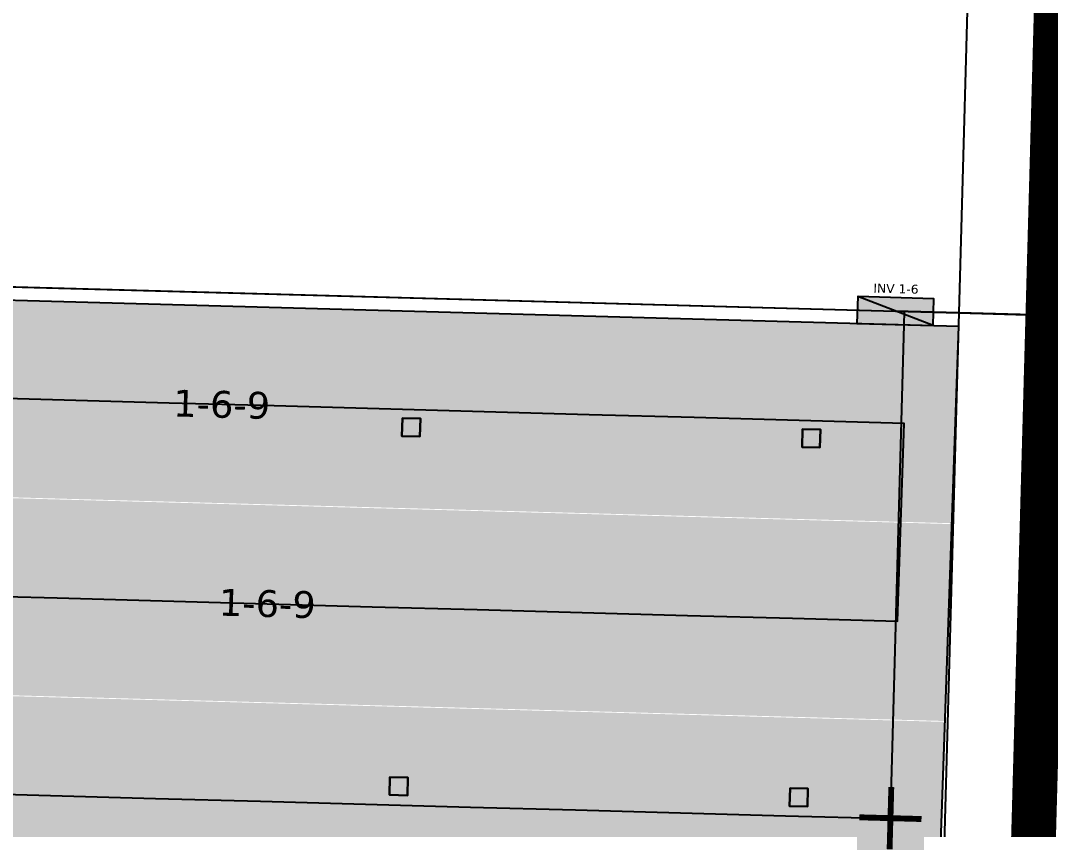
# Model space of a CAD drawing. Header units: metres. Extents: x 1477905 to 1478744, y 4202276 to 4202610.
# Drawn here: x 1478184.7 to 1478196.2, y 4202378.86 to 4202387.89 of the extents above; entities that cross this region are included whole.
import ezdxf

# ---------------------------------------------------------------- set-up
doc = ezdxf.new("R2010")
doc.units = ezdxf.units.M
for name, color, linetype in [('PVcase AC Cables (Inverter - Transformer)', 181, 'Continuous'), ('PVcase Device Coloring', 7, 'Continuous'), ('PVcase Device Numbering', 7, 'Continuous'), ('PVcase Inverters', 7, 'Continuous'), ('PVcase Polarity Symbols', 7, 'Continuous'), ('PVcase Poles', 7, 'Continuous'), ('PVcase PV Area', 30, 'Continuous'), ('PVcase PV Modules (full frames)', 142, 'Continuous'), ('PVcase PV Modules (optimised)', 142, 'Continuous'), ('PVcase String Cables', 150, 'Continuous'), ('PVcase Stringing Numbers', 7, 'Continuous'), ('PVcase Strings', 92, 'Continuous'), ('PVcase Trenches', 7, 'Continuous')]:
    doc.layers.add(name, color=color, linetype=linetype)
doc.layers.add('PVcase AlignmentLine', color=130, linetype='Continuous', plot=False)
doc.styles.get("Standard").update_dxf_attribs({"font": 'verdana.ttf'})
doc.styles.add('UBS-Style de texte', font='verdana.ttf')

# ---------------------------------------------------------------- blocks, each defined once
blk = doc.blocks.new('3P18@15DEG F FX ID1 PVBlock')
at = {"layer": 'PVcase PV Modules (optimised)', "color": 0}
blk.add_polyline3d([(0, 0, 1.773945735132677), (21.06698842950539, -0.5810537936249766, 1.773945735132684), (20.88445742833417, -7.198992669318528, 7.019385073192552e-15), (-0.1825310011712116, -6.617938875693552, 0)], close=True, dxfattribs=at)
blk = doc.blocks.new('PVcase Inverter (1st tier)')
at = {"layer": 'PVcase Inverters', "color": 0}
blk.add_lwpolyline([(0, 0), (850, 0), (850, 300), (0, 300)], close=True, dxfattribs=at)
blk.add_lwpolyline([(850, 0), (0, 300)], dxfattribs=at)

msp = doc.modelspace()

# ---------------------------------------------------------------- hatches: boundary and pattern name
at = {"layer": 'PVcase Device Coloring', "true_color": 0x004f27, "transparency": 33554582}
for points in [[(1478178.801536944, 4202384.932014008), (1478178.724780021, 4202382.732915244), (1478195.095447388, 4202382.281391837), (1478195.172204311, 4202384.480490601)], [(1478179.896560073, 4202382.690933159), (1478179.81980315, 4202380.491834395), (1478195.018353517, 4202380.072639435), (1478195.09511044, 4202382.271738199)], [(1478163.192609663, 4202380.940770182), (1478163.11585274, 4202378.741671418), (1478194.941259645, 4202377.863887033), (1478195.018016568, 4202380.062985797)]]:
    msp.add_hatch(color=118, dxfattribs=at).paths.add_polyline_path(points, flags=0)
at = {"layer": 'PVcase Device Coloring', "true_color": 0x004f27, "transparency": 33554672}
msp.add_hatch(color=118, dxfattribs=at).paths.add_polyline_path([(1478194.047329181, 4202384.811630147), (1478194.039057953, 4202384.51174419), (1478194.888734829, 4202384.488309043), (1478194.897006057, 4202384.788194999)], flags=0)
msp.add_hatch(color=118, dxfattribs=at).paths.add_polyline_path([(1478194.047329181, 4202384.811630147), (1478194.039057953, 4202384.51174419), (1478194.888734829, 4202384.488309043), (1478194.897006057, 4202384.788194999)], flags=0)
msp.add_hatch(color=118, dxfattribs=at).paths.add_polyline_path([(1478194.047329181, 4202384.811630147), (1478194.039057953, 4202384.51174419), (1478194.888734829, 4202384.488309043), (1478194.897006057, 4202384.788194999)], flags=0)
msp.add_hatch(color=118, dxfattribs=at).paths.add_polyline_path([(1478194.047329181, 4202384.811630147), (1478194.039057953, 4202384.51174419), (1478194.888734829, 4202384.488309043), (1478194.897006057, 4202384.788194999)], flags=0)
msp.add_hatch(color=118, dxfattribs=at).paths.add_polyline_path([(1478194.047329181, 4202384.811630147), (1478194.039057953, 4202384.51174419), (1478194.888734829, 4202384.488309043), (1478194.897006057, 4202384.788194999)], flags=0)
msp.add_hatch(color=118, dxfattribs=at).paths.add_polyline_path([(1478194.047329181, 4202384.811630147), (1478194.039057953, 4202384.51174419), (1478194.888734829, 4202384.488309043), (1478194.897006057, 4202384.788194999)], flags=0)
msp.add_hatch(color=118, dxfattribs=at).paths.add_polyline_path([(1478194.047329181, 4202384.811630147), (1478194.039057953, 4202384.51174419), (1478194.888734829, 4202384.488309043), (1478194.897006057, 4202384.788194999)], flags=0)
msp.add_hatch(color=118, dxfattribs=at).paths.add_polyline_path([(1478194.047329181, 4202384.811630147), (1478194.039057953, 4202384.51174419), (1478194.888734829, 4202384.488309043), (1478194.897006057, 4202384.788194999)], flags=0)
msp.add_hatch(color=118, dxfattribs=at).paths.add_polyline_path([(1478194.047329181, 4202384.811630147), (1478194.039057953, 4202384.51174419), (1478194.888734829, 4202384.488309043), (1478194.897006057, 4202384.788194999)], flags=0)

# ---------------------------------------------------------------- linework, layer by layer
at = {"layer": 'PVcase AC Cables (Inverter - Transformer)'}
for points in [[(1478196.270473313, 4202384.600256018, 78.72432380814433), (1478195.177436836, 4202384.630403326, 78.75562427319315), (1478195.177436836, 4202384.630403326, 82.19902144339582), (1478194.468032005, 4202384.649969595, 82.21840412858013)], [(1478196.269646534, 4202384.570144967, 78.72369569765856), (1478196.189598342, 4202381.654816301, 78.65707953235724), (1478196.109550149, 4202378.739487635, 78.58907937232003), (1478197.059496216, 4202378.713286939, 78.56125462929336)], [(1478196.228645844, 4202383.076913437, 78.68836403485177), (1478196.146547618, 4202380.086923194, 78.62179576435116), (1478196.064449391, 4202377.096932952, 78.55342093932835), (1478195.982351164, 4202374.10694271, 78.48940771287448), (1478195.900252938, 4202371.116952468, 78.42504373546211), (1478195.818154711, 4202368.126962225, 78.36349869295906), (1478195.736056484, 4202365.136971982, 78.30415140921158), (1478195.653958258, 4202362.14698174, 78.2442606532193), (1478195.571860031, 4202359.156991498, 78.17785319563251), (1478195.489761804, 4202356.167001256, 78.10736016489003)]]:
    msp.add_polyline3d(points, dxfattribs=at)
at = {"layer": 'PVcase AlignmentLine'}
msp.add_lwpolyline([(1478196.779234952, 4202442.745830558), (1478193.703769114, 4202331.24014277)], dxfattribs=at)
at = {"layer": 'PVcase Poles'}
for points in [[(1478188.960844042, 4202383.255276773, 78.72578010472937), (1478188.966358195, 4202383.455200745, 78.72578010472937), (1478188.966358195, 4202383.455200745, 82.04709274046965), (1478188.960844042, 4202383.255276773, 81.99348291784794), (1478188.960844042, 4202383.255276773, 78.72578010472937), (1478189.160768013, 4202383.249762621, 78.72578010472937), (1478189.160768013, 4202383.249762621, 81.98802050311029), (1478188.960844042, 4202383.255276773, 81.99348291784794), (1478189.160768013, 4202383.249762621, 81.98802050311029), (1478189.166282166, 4202383.449686592, 82.041630325732), (1478189.166282166, 4202383.449686592, 78.72578010472937), (1478189.160768013, 4202383.249762621, 78.72578010472937), (1478189.166282166, 4202383.449686592, 78.72578010472937), (1478188.966358195, 4202383.455200745, 78.72578010472937), (1478189.166282166, 4202383.449686592, 78.72578010472937), (1478189.166282166, 4202383.449686592, 82.041630325732), (1478188.966358195, 4202383.455200745, 82.04709274046965)], [(1478193.426479913, 4202383.132108971, 78.5724250884723), (1478193.431994065, 4202383.332032942, 78.5724250884723), (1478193.431994065, 4202383.332032942, 81.92508058252673), (1478193.426479913, 4202383.132108971, 81.87147075990502), (1478193.426479913, 4202383.132108971, 78.5724250884723), (1478193.626403884, 4202383.126594818, 78.5724250884723), (1478193.626403884, 4202383.126594818, 81.86600834516737), (1478193.426479913, 4202383.132108971, 81.87147075990502), (1478193.626403884, 4202383.126594818, 81.86600834516737), (1478193.631918036, 4202383.32651879, 81.91961816778908), (1478193.631918036, 4202383.32651879, 78.5724250884723), (1478193.626403884, 4202383.126594818, 78.5724250884723), (1478193.631918036, 4202383.32651879, 78.5724250884723), (1478193.431994065, 4202383.332032942, 78.5724250884723), (1478193.631918036, 4202383.32651879, 78.5724250884723), (1478193.631918036, 4202383.32651879, 81.91961816778908), (1478193.431994065, 4202383.332032942, 81.92508058252673)], [(1478188.820926322, 4202379.246610533, 78.65845659441007), (1478188.826440475, 4202379.446534505, 78.65845659441007), (1478188.826440475, 4202379.446534505, 80.97274915787315), (1478188.820926322, 4202379.246610533, 80.91913933525144), (1478188.820926322, 4202379.246610533, 78.65845659441007), (1478189.020850293, 4202379.241096381, 78.65845659441007), (1478189.020850293, 4202379.241096381, 80.9136769205138), (1478188.820926322, 4202379.246610533, 80.91913933525144), (1478189.020850293, 4202379.241096381, 80.9136769205138), (1478189.026364445, 4202379.441020353, 80.9672867431355), (1478189.026364445, 4202379.441020353, 78.65845659441007), (1478189.020850293, 4202379.241096381, 78.65845659441007), (1478189.026364445, 4202379.441020353, 78.65845659441007), (1478188.826440475, 4202379.446534505, 78.65845659441007), (1478189.026364445, 4202379.441020353, 78.65845659441007), (1478189.026364445, 4202379.441020353, 80.9672867431355), (1478188.826440475, 4202379.446534505, 80.97274915787315)], [(1478193.286562193, 4202379.123442731, 78.50329830890078), (1478193.292076345, 4202379.323366703, 78.50329830890078), (1478193.292076345, 4202379.323366703, 80.8507369999256), (1478193.286562193, 4202379.123442731, 80.79712717730389), (1478193.286562193, 4202379.123442731, 78.50329830890078), (1478193.486486164, 4202379.117928579, 78.50329830890078), (1478193.486486164, 4202379.117928579, 80.79166476256624), (1478193.286562193, 4202379.123442731, 80.79712717730389), (1478193.486486164, 4202379.117928579, 80.79166476256624), (1478193.492000316, 4202379.31785255, 80.84527458518795), (1478193.492000316, 4202379.31785255, 78.50329830890078), (1478193.486486164, 4202379.117928579, 78.50329830890078), (1478193.492000316, 4202379.31785255, 78.50329830890078), (1478193.292076345, 4202379.323366703, 78.50329830890078), (1478193.492000316, 4202379.31785255, 78.50329830890078), (1478193.492000316, 4202379.31785255, 80.84527458518795), (1478193.292076345, 4202379.323366703, 80.8507369999256)]]:
    msp.add_polyline3d(points, dxfattribs=at)
at = {"layer": 'PVcase PV Area', "color": 92, "lineweight": 0, "ltscale": 0.3}
msp.add_lwpolyline([(1478081.195897831, 4202309.408074516, -0.05134033259658074), (1478078.780944264, 4202309.865308243), (1478063.362561366, 4202314.461482239, 0.05805379121474256), (1478060.627146449, 4202314.941552777, 0.01764863790454796), (1478045.521908471, 4202315.280897629), (1477980.304835158, 4202315.382556441), (1477969.227141967, 4202315.399824084, -0.5981483022966041), (1477963.409771807, 4202326.276816209), (1477966.523975583, 4202330.958387922), (1477988.681383842, 4202364.267542757), (1478000.256834568, 4202382.239012351), (1478010.317299969, 4202397.723511036), (1478024.479096755, 4202416.97208983), (1478037.541256056, 4202436.830169353), (1478046.880113991, 4202449.340671219), (1478048.925549185, 4202451.178073373), (1478191.473299444, 4202447.246428729, 0.1064139140517762), (1478196.779234951, 4202442.745830558), (1478193.703769114, 4202331.24014277), (1478155.058289575, 4202322.182856176, 0.2166355322477609), (1478133.90654308, 4202308.191252904, -0.2264994037307809), (1478128.45885733, 4202305.403806316), (1478120.587080255, 4202306.0704303)], format="xyb", close=True, dxfattribs=at)
at = {"layer": 'PVcase String Cables'}
for points in [[(1478194.468032005, 4202384.649969595, 82.21840412858013), (1478195.177436836, 4202384.630403308, 82.19902144339804), (1478195.177436836, 4202384.630403308, 78.75562427276317), (1478196.270473313, 4202384.600255973, 78.72432380726131), (1478196.340604722, 4202387.15441871, 78.7782600811601), (1478196.410736132, 4202389.708581448, 78.82981128767032), (1478196.480867542, 4202392.262744185, 78.87826448598356), (1478196.550998952, 4202394.816906922, 78.93093847375697), (1478195.459401897, 4202394.847014529, 78.96292295827881), (1478195.459401897, 4202394.847014529, 82.40454656742232), (1478184.950695873, 4202395.136857736, 82.7383318643755), (1478184.682069472, 4202395.144266787, 82.7475016227976), (1478163.61991048, 4202395.725187378, 83.19873862015741), (1478163.330271285, 4202395.733175988, 83.20443649183464), (1478153.383814506, 4202396.00751166, 83.19946290343415), (1478153.379678892, 4202395.857568687, 83.19946289339227), (1478153.227480953, 4202390.339401093, 81.72031186550879)], [(1478194.468032005, 4202384.649969595, 82.21840412858013), (1478195.177436836, 4202384.630403308, 82.19902144339804), (1478195.177436836, 4202384.630403308, 78.75562427276317), (1478196.270473313, 4202384.600255973, 78.72432380726131), (1478196.340604722, 4202387.15441871, 78.7782600811601), (1478196.410736132, 4202389.708581447, 78.8298112876563), (1478196.480867542, 4202392.262744184, 78.87826448597279), (1478196.550998952, 4202394.816906921, 78.9309384737437), (1478195.459401897, 4202394.847014528, 78.96292295825884), (1478195.459401897, 4202394.847014528, 82.40454656742125), (1478184.950695873, 4202395.136857734, 82.73833186437336), (1478184.682069472, 4202395.144266785, 82.74750162279626), (1478167.696251189, 4202395.612756819, 83.11140684459319), (1478167.692115575, 4202395.462813849, 83.1113884149273), (1478167.661782513, 4202394.363042565, 82.81652592776472)], [(1478194.468032005, 4202384.649969595, 82.21840412858013), (1478195.177436836, 4202384.630403308, 82.19902144339804), (1478195.177436836, 4202384.630403308, 78.75562427276317), (1478196.270473313, 4202384.600255973, 78.72432380726131), (1478196.340604722, 4202387.15441871, 78.7782600811601), (1478196.410736132, 4202389.708581448, 78.82981128767709), (1478196.480867542, 4202392.262744185, 78.87826448599073), (1478196.550998952, 4202394.816906922, 78.93093847376367), (1478195.459401897, 4202394.847014529, 78.96292295827881), (1478195.459401897, 4202394.847014529, 82.40454656742232), (1478184.950695873, 4202395.136857735, 82.73833186437443), (1478184.682069472, 4202395.144266786, 82.74750162279693), (1478168.855862172, 4202395.580773303, 83.08656326715501), (1478168.851726558, 4202395.430830332, 83.08654483748846), (1478168.760461058, 4202392.121860894, 82.19936859181114)], [(1478194.468032005, 4202384.649969595, 82.21840412858013), (1478195.177436836, 4202384.630403308, 82.19902144339804), (1478195.177436836, 4202384.630403308, 78.75562427276317), (1478196.270473313, 4202384.600255973, 78.72432380726131), (1478196.340604722, 4202387.15441871, 78.7782600811601), (1478196.410736132, 4202389.708581448, 78.82981128767032), (1478196.480867542, 4202392.262744185, 78.87826448598356), (1478196.550998952, 4202394.816906922, 78.93093847375697), (1478195.459401897, 4202394.847014529, 78.96292295827881), (1478195.459401897, 4202394.847014529, 82.40454656742232), (1478184.950695873, 4202395.136857735, 82.73833186437443), (1478184.682069472, 4202395.144266785, 82.74750162279626), (1478168.868536479, 4202395.580423729, 83.08629173200757), (1478168.864400865, 4202395.43048076, 83.08627330234168), (1478168.834067803, 4202394.330709475, 82.79141081492263)], [(1478194.468032005, 4202384.649969595, 82.21840412858013), (1478195.177436836, 4202384.630403308, 82.19902144339804), (1478195.177436836, 4202384.630403308, 78.75562427276317), (1478196.270473313, 4202384.600255973, 78.72432380726131), (1478196.340604722, 4202387.15441871, 78.7782600811601), (1478196.410736132, 4202389.708581448, 78.82981128767032), (1478196.480867542, 4202392.262744185, 78.87826448598356), (1478196.550998952, 4202394.816906922, 78.93093847375697), (1478195.459401897, 4202394.847014529, 78.96292295827881), (1478195.459401897, 4202394.847014529, 82.40454656742232), (1478184.950695873, 4202395.136857735, 82.73833186437443), (1478184.682069472, 4202395.144266786, 82.74750162279693), (1478170.028147463, 4202395.548440214, 83.06144815454945), (1478170.024011849, 4202395.398497243, 83.0614297248829), (1478169.932746348, 4202392.089527805, 82.17425347921555)], [(1478194.468032005, 4202384.649969595, 82.21840412858013), (1478195.177436836, 4202384.630403308, 82.19902144339804), (1478195.177436836, 4202384.630403308, 78.75562427276317), (1478196.270473313, 4202384.600255973, 78.72432380726131), (1478196.340604722, 4202387.15441871, 78.7782600811601), (1478196.410736132, 4202389.708581447, 78.8298112876563), (1478196.480867542, 4202392.262744184, 78.87826448597279), (1478196.550998952, 4202394.816906921, 78.9309384737437), (1478195.459401897, 4202394.847014528, 78.96292295825884), (1478195.459401897, 4202394.847014528, 82.40454656742125), (1478184.950695873, 4202395.13685774, 82.73833186437237), (1478184.682069473, 4202395.144266791, 82.74750162279527), (1478184.082896641, 4202395.160792724, 82.76033833859812), (1478184.078761027, 4202395.010849747, 82.76031990893189), (1478183.926563089, 4202389.492682155, 81.28082990519793)], [(1478194.468032005, 4202384.649969595, 82.21840412858013), (1478195.177436836, 4202384.630403308, 82.19902144339804), (1478195.177436836, 4202384.630403308, 78.75562427276317), (1478196.270473313, 4202384.600255973, 78.72432380726131), (1478196.340604722, 4202387.15441871, 78.7782600811601), (1478196.410736132, 4202389.708581448, 78.82981128767709), (1478196.480867542, 4202392.262744185, 78.87826448599073), (1478196.550998952, 4202394.816906922, 78.93093847376367), (1478195.459401897, 4202394.847014529, 78.96292295827881), (1478195.459401897, 4202394.847014529, 82.40454656742232), (1478185.506568186, 4202395.121526085, 82.72067583662903), (1478185.502432572, 4202394.971583111, 82.72063533890824), (1478185.47209951, 4202393.871811828, 82.42569189193988)], [(1478194.468032005, 4202384.649969595, 82.21840412858013), (1478195.177436836, 4202384.630403308, 82.19902144339804), (1478195.177436836, 4202384.630403308, 78.75562427276317), (1478196.270473313, 4202384.600255973, 78.72432380726131), (1478196.340604722, 4202387.15441871, 78.7782600811601), (1478196.410736132, 4202389.708581447, 78.8298112876563), (1478196.480867542, 4202392.262744184, 78.87826448597279), (1478196.550998952, 4202394.816906921, 78.9309384737437), (1478195.459401897, 4202394.847014531, 78.96292295833877), (1478195.459401897, 4202394.847014531, 82.40454656742553), (1478194.84470538, 4202394.863968629, 82.4240710130527), (1478194.840569766, 4202394.714025651, 82.42403051533397), (1478194.688371828, 4202389.195858059, 80.94413429080666)], [(1478131.845794954, 4202380.704746486, 81.39294990301751), (1478131.997992893, 4202386.222914077, 82.87218565621654), (1478132.002128506, 4202386.372857027, 82.87219027055481), (1478152.484882975, 4202385.807917143, 83.0917480838469), (1478152.781132409, 4202385.799746214, 83.09286821725244), (1478173.845800454, 4202385.21875643, 82.78008072343349), (1478174.118301467, 4202385.211240512, 82.77440882907567), (1478194.468032005, 4202384.649969595, 82.21840412858013)], [(1478146.024816307, 4202384.735428901, 82.72805467583524), (1478146.055149369, 4202385.835200185, 83.02286649076048), (1478146.059284983, 4202385.98514314, 83.02287110509977), (1478152.484882975, 4202385.807917143, 83.0917480838469), (1478152.781132409, 4202385.799746214, 83.09286821725244), (1478173.845800454, 4202385.21875643, 82.78008072343349), (1478174.118301467, 4202385.211240512, 82.77440882907567), (1478194.468032005, 4202384.649969595, 82.21840412858013)], [(1478147.142713109, 4202382.493717168, 82.1484787598935), (1478147.23397861, 4202385.802686606, 83.03550254372702), (1478147.238114224, 4202385.952629562, 83.03550715806607), (1478152.484882975, 4202385.807917143, 83.0917480838469), (1478152.781132409, 4202385.799746215, 83.09286821725289), (1478173.845800454, 4202385.21875643, 82.78008072343349), (1478174.118301467, 4202385.211240512, 82.77440882907567), (1478194.468032005, 4202384.649969595, 82.21840412858013)], [(1478147.19730309, 4202384.703090255, 82.74062274301264), (1478147.227636152, 4202385.802861539, 83.03543455793786), (1478147.231771766, 4202385.952804494, 83.03543917227715), (1478152.484882975, 4202385.807917143, 83.0917480838469), (1478152.781132409, 4202385.799746214, 83.09286821725244), (1478173.845800454, 4202385.21875643, 82.78008072343349), (1478174.118301467, 4202385.211240512, 82.77440882907567), (1478194.468032005, 4202384.649969595, 82.21840412858013)], [(1478148.315199892, 4202382.461378521, 82.16104682694393), (1478148.406465392, 4202385.770347958, 83.0480706108997), (1478148.410601006, 4202385.920290915, 83.04807522523849), (1478152.484882975, 4202385.807917143, 83.0917480838469), (1478152.781132409, 4202385.799746214, 83.09286821725244), (1478173.845800454, 4202385.21875643, 82.78008072343349), (1478174.118301467, 4202385.211240512, 82.77440882907567), (1478194.468032005, 4202384.649969595, 82.21840412858013)], [(1478162.548379441, 4202379.857930946, 81.46619116605534), (1478162.700577379, 4202385.376098537, 82.94550494490937), (1478162.704712993, 4202385.5260415, 82.94551379922716), (1478173.845800454, 4202385.21875643, 82.78008072343349), (1478174.118301467, 4202385.211240512, 82.77440882907567), (1478194.468032005, 4202384.649969595, 82.21840412858013)], [(1478163.720804381, 4202379.825594005, 81.44878192614625), (1478163.873002319, 4202385.343761597, 82.92809570504214), (1478163.877137933, 4202385.49370456, 82.92810455935992), (1478173.845800454, 4202385.21875643, 82.78008072343349), (1478174.118301467, 4202385.211240512, 82.77440882907567), (1478194.468032005, 4202384.649969595, 82.21840412858013)], [(1478178.157614661, 4202383.849166279, 82.36816829311351), (1478178.187947724, 4202384.948937563, 82.66307311618056), (1478178.192083338, 4202385.098880533, 82.66310308648089), (1478194.468032005, 4202384.649969595, 82.21840412858013)], [(1478179.252637791, 4202381.608085429, 81.74418594175522), (1478179.343903291, 4202384.917054868, 82.63148956632733), (1478179.348038905, 4202385.066997839, 82.63151953662855), (1478194.468032005, 4202384.649969595, 82.21840412858013)], [(1478179.329731662, 4202383.816837831, 82.33614317314067), (1478179.360064724, 4202384.916609116, 82.63104799620771), (1478179.364200338, 4202385.066552087, 82.63107796650894), (1478194.468032005, 4202384.649969595, 82.21840412858013)], [(1478180.424754791, 4202381.575756982, 81.71216082178238), (1478180.516020292, 4202384.884726421, 82.59946444635449), (1478180.520155906, 4202385.034669392, 82.59949441665572), (1478194.468032005, 4202384.649969595, 82.21840412858013)], [(1478194.468032005, 4202384.649969595, 82.21840412858013), (1478195.177436836, 4202384.630403307, 82.19902144339714), (1478195.177436836, 4202384.630403307, 78.75562427273951), (1478196.07054934, 4202384.60577013, 78.73014174198195), (1478195.998464398, 4202381.9804604, 78.67082634930827), (1478195.926379456, 4202379.355150669, 78.61022531645735), (1478195.854294514, 4202376.729840939, 78.55173401106889), (1478195.782209572, 4202374.104531208, 78.4956414578467), (1478195.71012463, 4202371.479221478, 78.43924155382236), (1478195.638039688, 4202368.853911748, 78.3839041178012), (1478195.565954746, 4202366.228602017, 78.33175835353224), (1478195.493869803, 4202363.603292287, 78.28120135374945), (1478194.597780864, 4202363.628007537, 78.30825923936115), (1478194.597780864, 4202363.628007537, 81.72426129096817), (1478173.534114851, 4202364.208969683, 82.0985366929085), (1478173.271295742, 4202364.216218562, 82.1023000423219), (1478152.205499367, 4202364.797239467, 82.32649369350507), (1478151.947794297, 4202364.804347293, 82.32876737046145), (1478131.438378013, 4202365.370022542, 82.4587804342014), (1478131.434242399, 4202365.220079573, 82.45877882031891), (1478131.282044461, 4202359.701911981, 80.97959828032195)], [(1478194.468032005, 4202384.649969595, 82.21840412858013), (1478195.177436836, 4202384.630403307, 82.19902144339714), (1478195.177436836, 4202384.630403307, 78.75562427273951), (1478196.07054934, 4202384.60577013, 78.73014174198195), (1478195.998235154, 4202381.972111408, 78.67061831210022), (1478195.925920968, 4202379.338452687, 78.60980687413696), (1478195.853606781, 4202376.704793965, 78.5511911702803), (1478195.781292595, 4202374.071135243, 78.4949156925957), (1478194.886724169, 4202374.095808555, 78.52378144053291), (1478194.886724169, 4202374.095808555, 81.96621473429029), (1478173.825522784, 4202374.676702728, 82.46016126855861), (1478173.552805958, 4202374.684224598, 82.46497919658503), (1478152.487059565, 4202375.265244128, 82.69382464430552), (1478152.213687885, 4202375.27278406, 82.6940706709182), (1478131.716690561, 4202375.838116782, 82.65137765512274), (1478131.712554947, 4202375.688173813, 82.65137748088347), (1478131.560357009, 4202370.17000622, 81.1722234320805)], [(1478194.468032005, 4202384.649969595, 82.21840412858013), (1478195.177436836, 4202384.630403307, 82.19902144339714), (1478195.177436836, 4202384.630403307, 78.75562427273951), (1478196.07054934, 4202384.60577013, 78.73014174198195), (1478195.998464398, 4202381.9804604, 78.67082634930827), (1478195.926379456, 4202379.35515067, 78.6102253164814), (1478195.854294514, 4202376.729840939, 78.55173401106889), (1478195.782209572, 4202374.104531209, 78.49564145786776), (1478195.71012463, 4202371.479221479, 78.43924155384346), (1478195.638039688, 4202368.853911748, 78.3839041178012), (1478195.565954746, 4202366.228602018, 78.33175835355921), (1478195.493869803, 4202363.603292288, 78.28120135377006), (1478194.597780864, 4202363.628007538, 78.30825923937486), (1478194.597780864, 4202363.628007538, 81.72426129096458), (1478173.534114851, 4202364.208969683, 82.0985366929085), (1478173.271295742, 4202364.216218562, 82.1023000423219), (1478152.205499367, 4202364.797239466, 82.32649369350477), (1478151.947794297, 4202364.804347293, 82.32876737046126), (1478145.516246588, 4202364.981737389, 82.36953816621185), (1478145.512110973, 4202364.831794415, 82.36953655232833), (1478145.481777911, 4202363.732023131, 82.07473574135655)], [(1478194.468032005, 4202384.649969595, 82.21840412858013), (1478195.177436836, 4202384.630403307, 82.19902144339714), (1478195.177436836, 4202384.630403307, 78.75562427273951), (1478196.07054934, 4202384.60577013, 78.73014174198195), (1478195.998235154, 4202381.972111409, 78.67061831212415), (1478195.925920968, 4202379.338452687, 78.60980687415439), (1478195.853606782, 4202376.704793965, 78.55119117027301), (1478195.781292596, 4202374.071135244, 78.49491569260942), (1478194.886724169, 4202374.095808556, 78.52378144055295), (1478194.886724169, 4202374.095808556, 81.96621473429103), (1478173.825522784, 4202374.676702729, 82.46016126855933), (1478173.552805958, 4202374.684224599, 82.46497919658535), (1478152.487059565, 4202375.265244129, 82.69382464430582), (1478152.213687885, 4202375.272784061, 82.69407067091814), (1478145.784844128, 4202375.450099581, 82.68068008869186), (1478145.780708514, 4202375.300156606, 82.6806799144529), (1478145.750375452, 4202374.200385322, 82.3858843829789)], [(1478194.468032005, 4202384.649969595, 82.21840412858013), (1478195.177436836, 4202384.630403307, 82.19902144339714), (1478195.177436836, 4202384.630403307, 78.75562427273951), (1478196.07054934, 4202384.60577013, 78.73014174198195), (1478195.998464398, 4202381.9804604, 78.67082634930827), (1478195.926379456, 4202379.355150669, 78.61022531645735), (1478195.854294514, 4202376.729840939, 78.55173401106889), (1478195.782209572, 4202374.104531208, 78.4956414578467), (1478195.71012463, 4202371.479221478, 78.43924155382236), (1478195.638039688, 4202368.853911748, 78.3839041178012), (1478195.565954746, 4202366.228602017, 78.33175835353224), (1478195.493869803, 4202363.603292287, 78.28120135374945), (1478194.597780864, 4202363.628007537, 78.30825923936115), (1478194.597780864, 4202363.628007537, 81.72426129096817), (1478173.534114851, 4202364.208969682, 82.09853669290797), (1478173.271295742, 4202364.216218561, 82.10230004232159), (1478152.205499367, 4202364.797239466, 82.32649369350477), (1478151.947794297, 4202364.804347293, 82.32876737046126), (1478146.685026136, 4202364.949500994, 82.36212905188789), (1478146.680890522, 4202364.799558018, 82.36212743800418), (1478146.589625022, 4202361.49058858, 81.47513676239573)], [(1478194.468032005, 4202384.649969595, 82.21840412858013), (1478195.177436836, 4202384.630403307, 82.19902144339714), (1478195.177436836, 4202384.630403307, 78.75562427273951), (1478196.07054934, 4202384.60577013, 78.73014174198195), (1478195.998464398, 4202381.9804604, 78.67082634930827), (1478195.926379456, 4202379.35515067, 78.6102253164814), (1478195.854294514, 4202376.729840939, 78.55173401106889), (1478195.782209572, 4202374.104531209, 78.49564145786776), (1478195.71012463, 4202371.479221479, 78.43924155384346), (1478195.638039688, 4202368.853911748, 78.3839041178012), (1478195.565954746, 4202366.228602018, 78.33175835355921), (1478195.493869803, 4202363.603292288, 78.28120135377006), (1478194.597780864, 4202363.628007538, 78.30825923937486), (1478194.597780864, 4202363.628007538, 81.72426129096458), (1478173.534114851, 4202364.208969683, 82.0985366929085), (1478173.271295742, 4202364.216218562, 82.1023000423219), (1478152.205499367, 4202364.797239465, 82.32649369350447), (1478151.947794297, 4202364.804347292, 82.32876737046111), (1478146.688777135, 4202364.949397536, 82.36210527359519), (1478146.684641521, 4202364.799454561, 82.36210365971165), (1478146.654308459, 4202363.699683277, 82.06730284853171)], [(1478194.468032005, 4202384.649969595, 82.21840412858013), (1478195.177436836, 4202384.630403307, 82.19902144339714), (1478195.177436836, 4202384.630403307, 78.75562427273951), (1478196.07054934, 4202384.60577013, 78.73014174198195), (1478195.998235154, 4202381.972111409, 78.67061831212415), (1478195.925920968, 4202379.338452687, 78.60980687415439), (1478195.853606782, 4202376.704793965, 78.55119117027301), (1478195.781292596, 4202374.071135244, 78.49491569260942), (1478194.886724169, 4202374.095808556, 78.52378144055295), (1478194.886724169, 4202374.095808556, 81.96621473429103), (1478173.825522784, 4202374.676702729, 82.46016126855933), (1478173.552805958, 4202374.684224599, 82.46497919658535), (1478152.487059565, 4202375.26524413, 82.69382464430613), (1478152.213687885, 4202375.272784062, 82.69407067091808), (1478146.958628177, 4202375.417725155, 82.68312495318459), (1478146.954492563, 4202375.267782179, 82.68312477894573), (1478146.863227063, 4202371.958812742, 81.79614998905613)], [(1478194.468032005, 4202384.649969595, 82.21840412858013), (1478195.177436836, 4202384.630403307, 82.19902144339714), (1478195.177436836, 4202384.630403307, 78.75562427273951), (1478196.07054934, 4202384.60577013, 78.73014174198195), (1478195.998235154, 4202381.972111409, 78.67061831212415), (1478195.925920968, 4202379.338452687, 78.60980687415439), (1478195.853606782, 4202376.704793965, 78.55119117026571), (1478195.781292596, 4202374.071135244, 78.49491569260212), (1478194.886724169, 4202374.095808556, 78.52378144055295), (1478194.886724169, 4202374.095808556, 81.96621473429103), (1478173.825522784, 4202374.676702729, 82.46016126855933), (1478173.552805958, 4202374.684224599, 82.46497919658535), (1478152.487059565, 4202375.26524413, 82.69382464430613), (1478152.213687885, 4202375.272784062, 82.69407067091808), (1478146.957395675, 4202375.417759149, 82.68312238601638), (1478146.953260061, 4202375.267816173, 82.68312221177752), (1478146.922926999, 4202374.168044889, 82.38832668051197)], [(1478194.468032005, 4202384.649969595, 82.21840412858013), (1478195.177436836, 4202384.630403307, 82.19902144339714), (1478195.177436836, 4202384.630403307, 78.75562427273951), (1478196.07054934, 4202384.60577013, 78.73014174198195), (1478195.998464398, 4202381.9804604, 78.67082634930827), (1478195.926379456, 4202379.355150669, 78.6102253164507), (1478195.854294514, 4202376.729840939, 78.55173401106889), (1478195.782209572, 4202374.104531208, 78.49564145783938), (1478195.71012463, 4202371.479221478, 78.43924155381502), (1478195.638039688, 4202368.853911748, 78.3839041178012), (1478195.565954746, 4202366.228602017, 78.33175835352654), (1478195.493869804, 4202363.603292287, 78.28120135374259), (1478194.597780864, 4202363.628007537, 78.30825923936115), (1478194.597780864, 4202363.628007537, 81.72426129096817), (1478173.534114851, 4202364.208969682, 82.09853669290797), (1478173.271295742, 4202364.216218561, 82.10230004232159), (1478152.205499367, 4202364.797239466, 82.32649369350477), (1478151.947794297, 4202364.804347293, 82.32876737046126), (1478147.857556684, 4202364.917161141, 82.35469615927121), (1478147.85342107, 4202364.767218165, 82.3546945453875), (1478147.76215557, 4202361.458248727, 81.4677038699038)], [(1478194.468032005, 4202384.649969595, 82.21840412858013), (1478195.177436836, 4202384.630403307, 82.19902144339714), (1478195.177436836, 4202384.630403307, 78.75562427273951), (1478196.07054934, 4202384.60577013, 78.73014174198195), (1478195.998235154, 4202381.972111409, 78.67061831212415), (1478195.925920968, 4202379.338452687, 78.60980687415439), (1478195.853606782, 4202376.704793966, 78.55119117029399), (1478195.781292596, 4202374.071135245, 78.49491569263047), (1478194.886724169, 4202374.095808557, 78.523781440573), (1478194.886724169, 4202374.095808557, 81.96621473429175), (1478173.825522784, 4202374.67670273, 82.46016126856009), (1478173.552805958, 4202374.6842246, 82.46497919658565), (1478152.487059565, 4202375.26524413, 82.69382464430613), (1478152.213687885, 4202375.272784062, 82.69407067091808), (1478148.131179725, 4202375.385384723, 82.68556725051013), (1478148.127044111, 4202375.235441746, 82.68556707627127), (1478148.035778611, 4202371.926472309, 81.79859228638253)], [(1478194.468032005, 4202384.649969595, 82.21840412858013), (1478195.177436836, 4202384.630403307, 82.19902144339714), (1478195.177436836, 4202384.630403307, 78.75562427273951), (1478196.07054934, 4202384.60577013, 78.73014174198195), (1478195.998464398, 4202381.9804604, 78.67082634930827), (1478195.926379456, 4202379.35515067, 78.6102253164814), (1478195.854294514, 4202376.729840939, 78.55173401107619), (1478195.782209571, 4202374.104531209, 78.49564145787507), (1478195.71012463, 4202371.479221479, 78.43924155384346), (1478195.638039687, 4202368.853911748, 78.3839041178088), (1478195.565954745, 4202366.228602018, 78.3317583535649), (1478195.493869803, 4202363.603292288, 78.28120135377696), (1478194.597780864, 4202363.628007537, 78.30825923936115), (1478194.597780864, 4202363.628007537, 81.72426129096817), (1478173.534114851, 4202364.208969676, 82.09853669290837), (1478173.271295742, 4202364.216218554, 82.10230004232196), (1478162.135997213, 4202364.523343954, 82.22080793966393), (1478162.131861599, 4202364.373400982, 82.22080339104289), (1478161.979663661, 4202358.855233388, 80.74156884690882)], [(1478194.468032005, 4202384.649969595, 82.21840412858013), (1478195.177436836, 4202384.630403307, 82.19902144339714), (1478195.177436836, 4202384.630403307, 78.75562427273951), (1478196.07054934, 4202384.60577013, 78.73014174198195), (1478195.998235154, 4202381.972111409, 78.67061831212415), (1478195.925920968, 4202379.338452687, 78.60980687415439), (1478195.853606782, 4202376.704793966, 78.55119117029399), (1478195.781292596, 4202374.071135245, 78.49491569263047), (1478194.886724169, 4202374.095808556, 78.52378144055295), (1478194.886724169, 4202374.095808556, 81.96621473429103), (1478173.825522784, 4202374.676702723, 82.46016126855963), (1478173.552805957, 4202374.684224593, 82.4649791965857), (1478162.41719858, 4202374.991358513, 82.58594965774921), (1478162.413062966, 4202374.841415541, 82.58594491840032), (1478162.260865028, 4202369.32324795, 81.10670686499613)], [(1478194.468032005, 4202384.649969595, 82.21840412858013), (1478195.177436836, 4202384.630403307, 82.19902144339714), (1478195.177436836, 4202384.630403307, 78.75562427273951), (1478196.07054934, 4202384.60577013, 78.73014174198195), (1478195.998235154, 4202381.972111408, 78.67061831210022), (1478195.925920968, 4202379.338452687, 78.60980687413033), (1478195.853606782, 4202376.704793965, 78.55119117026571), (1478195.781292596, 4202374.071135243, 78.49491569258107), (1478194.886724169, 4202374.095808554, 78.52378144051288), (1478194.886724169, 4202374.095808554, 81.96621473428954), (1478173.825522784, 4202374.676702722, 82.46016126855888), (1478173.552805957, 4202374.684224592, 82.4649791965854), (1478163.589683539, 4202374.959019918, 82.57321249475295), (1478163.585547925, 4202374.809076945, 82.57320775540373), (1478163.433349987, 4202369.290909354, 81.09396970199703)], [(1478194.468032005, 4202384.649969595, 82.21840412858013), (1478195.177436836, 4202384.630403307, 82.19902144339714), (1478195.177436836, 4202384.630403307, 78.75562427273951), (1478196.07054934, 4202384.60577013, 78.73014174198195), (1478195.998464398, 4202381.9804604, 78.67082634930827), (1478195.926379456, 4202379.355150669, 78.61022531645735), (1478195.854294514, 4202376.729840939, 78.55173401106889), (1478195.782209572, 4202374.104531208, 78.4956414578467), (1478195.71012463, 4202371.479221478, 78.43924155382236), (1478195.638039688, 4202368.853911748, 78.3839041178012), (1478195.565954746, 4202366.228602017, 78.33175835353224), (1478195.493869803, 4202363.603292287, 78.28120135374945), (1478194.597780864, 4202363.628007536, 78.30825923934059), (1478194.597780864, 4202363.628007536, 81.72426129096763), (1478177.611970579, 4202364.096497322, 82.02607821910372), (1478177.607834965, 4202363.946554352, 82.02606554084637), (1478177.577501903, 4202362.846783068, 81.73122414993708)], [(1478194.468032005, 4202384.649969595, 82.21840412858013), (1478195.177436836, 4202384.630403307, 82.19902144339714), (1478195.177436836, 4202384.630403307, 78.75562427273951), (1478196.07054934, 4202384.60577013, 78.73014174198195), (1478195.998235154, 4202381.972111409, 78.67061831212415), (1478195.925920968, 4202379.338452687, 78.60980687415439), (1478195.853606782, 4202376.704793965, 78.55119117027301), (1478195.781292596, 4202374.071135244, 78.49491569260942), (1478194.886724169, 4202374.095808555, 78.52378144053291), (1478194.886724169, 4202374.095808555, 81.96621473429029), (1478177.900999223, 4202374.564295995, 82.36457947216637), (1478177.896863609, 4202374.414353024, 82.3645573876591), (1478177.866530547, 4202373.314581741, 82.06968149376343)], [(1478194.468032005, 4202384.649969595, 82.21840412858013), (1478195.177436836, 4202384.630403307, 82.19902144339714), (1478195.177436836, 4202384.630403307, 78.75562427273951), (1478196.07054934, 4202384.60577013, 78.73014174198195), (1478195.998464398, 4202381.9804604, 78.67082634930827), (1478195.926379456, 4202379.355150669, 78.61022531645735), (1478195.854294514, 4202376.729840939, 78.55173401106889), (1478195.782209572, 4202374.104531208, 78.4956414578467), (1478195.71012463, 4202371.479221478, 78.43924155382236), (1478195.638039688, 4202368.853911748, 78.3839041178012), (1478195.565954746, 4202366.228602017, 78.33175835353224), (1478195.493869803, 4202363.603292287, 78.28120135374945), (1478194.597780864, 4202363.628007536, 78.30825923934059), (1478194.597780864, 4202363.628007536, 81.72426129096763), (1478178.773827132, 4202364.064451871, 82.00543345917092), (1478178.769691518, 4202363.9145089, 82.00542078091358), (1478178.678426017, 4202360.605539463, 81.11830800948015)], [(1478194.468032005, 4202384.649969595, 82.21840412858013), (1478195.177436836, 4202384.630403307, 82.19902144339714), (1478195.177436836, 4202384.630403307, 78.75562427273951), (1478196.07054934, 4202384.60577013, 78.73014174198195), (1478195.998464398, 4202381.9804604, 78.67082634930827), (1478195.926379456, 4202379.355150669, 78.61022531645735), (1478195.854294514, 4202376.729840939, 78.55173401106889), (1478195.782209572, 4202374.104531208, 78.4956414578467), (1478195.71012463, 4202371.479221478, 78.43924155382236), (1478195.638039688, 4202368.853911748, 78.3839041178012), (1478195.565954746, 4202366.228602017, 78.33175835353224), (1478195.493869803, 4202363.603292287, 78.28120135374945), (1478194.597780864, 4202363.628007536, 78.30825923934059), (1478194.597780864, 4202363.628007536, 81.72426129096763), (1478178.784339749, 4202364.06416192, 82.00524666291999), (1478178.780204135, 4202363.914218949, 82.00523398466265), (1478178.749871072, 4202362.814447666, 81.71039259375749)], [(1478194.468032005, 4202384.649969595, 82.21840412858013), (1478195.177436836, 4202384.630403307, 82.19902144339714), (1478195.177436836, 4202384.630403307, 78.75562427273951), (1478196.07054934, 4202384.60577013, 78.73014174198195), (1478195.998235154, 4202381.972111409, 78.67061831212415), (1478195.925920968, 4202379.338452687, 78.60980687415439), (1478195.853606782, 4202376.704793965, 78.55119117026571), (1478195.781292596, 4202374.071135244, 78.49491569260212), (1478194.886724169, 4202374.095808555, 78.52378144053291), (1478194.886724169, 4202374.095808555, 81.96621473429029), (1478179.059357285, 4202374.532347037, 82.33741260073371), (1478179.055221671, 4202374.382404066, 82.33739051622645), (1478178.963956171, 4202371.073434628, 81.45017393266)], [(1478194.468032005, 4202384.649969595, 82.21840412858013), (1478195.177436836, 4202384.630403307, 82.19902144339714), (1478195.177436836, 4202384.630403307, 78.75562427273951), (1478196.07054934, 4202384.60577013, 78.73014174198195), (1478195.998235154, 4202381.972111408, 78.67061831210022), (1478195.925920968, 4202379.338452687, 78.60980687413033), (1478195.853606782, 4202376.704793965, 78.55119117027301), (1478195.781292596, 4202374.071135243, 78.49491569258838), (1478194.886724169, 4202374.095808554, 78.52378144051288), (1478194.886724169, 4202374.095808554, 81.96621473428954), (1478179.073231214, 4202374.531964377, 82.33708721666804), (1478179.0690956, 4202374.382021406, 82.33706513216076), (1478179.038762538, 4202373.282250121, 82.04218923801496)], [(1478194.468032005, 4202384.649969595, 82.21840412858013), (1478195.177436836, 4202384.630403307, 82.19902144339714), (1478195.177436836, 4202384.630403307, 78.75562427273951), (1478196.07054934, 4202384.60577013, 78.73014174198195), (1478195.998464398, 4202381.9804604, 78.67082634930827), (1478195.926379456, 4202379.35515067, 78.6102253164814), (1478195.854294514, 4202376.729840939, 78.55173401106889), (1478195.782209572, 4202374.104531209, 78.49564145786776), (1478195.71012463, 4202371.479221479, 78.43924155384346), (1478195.638039688, 4202368.853911748, 78.3839041178012), (1478195.565954746, 4202366.228602018, 78.33175835355921), (1478195.493869803, 4202363.603292288, 78.28120135377006), (1478194.597780864, 4202363.628007536, 78.30825923934059), (1478194.597780864, 4202363.628007536, 81.72426129096763), (1478179.9461963, 4202364.032116469, 81.984601902996), (1478179.942060686, 4202363.882173497, 81.98458922473812), (1478179.850795186, 4202360.57320406, 81.09747645330056)], [(1478194.468032005, 4202384.649969595, 82.21840412858013), (1478195.177436836, 4202384.630403307, 82.19902144339714), (1478195.177436836, 4202384.630403307, 78.75562427273951), (1478196.07054934, 4202384.60577013, 78.73014174198195), (1478195.998235154, 4202381.972111409, 78.67061831212415), (1478195.925920968, 4202379.338452687, 78.60980687415439), (1478195.853606782, 4202376.704793965, 78.55119117027301), (1478195.781292596, 4202374.071135244, 78.49491569260942), (1478194.886724169, 4202374.095808555, 78.52378144053291), (1478194.886724169, 4202374.095808555, 81.96621473429029), (1478180.231589277, 4202374.500015418, 82.30992034523003), (1478180.227453663, 4202374.350072446, 82.30989826072204), (1478180.136188162, 4202371.041103009, 81.4226816774057)], [(1478194.468032005, 4202384.649969595, 82.21840412858013), (1478195.177436836, 4202384.630403307, 82.19902144339714), (1478195.177436836, 4202384.630403307, 78.75562427273951), (1478196.07054934, 4202384.60577013, 78.73014174198195), (1478195.998235154, 4202381.972111408, 78.67061831210022), (1478195.925920968, 4202379.338452687, 78.60980687413696), (1478195.853606781, 4202376.704793965, 78.5511911702803), (1478195.781292595, 4202374.071135243, 78.4949156925957), (1478194.886724169, 4202374.095808547, 78.52378144036005), (1478194.886724169, 4202374.095808547, 81.96621473428908), (1478194.284499247, 4202374.112418655, 81.98033866328845), (1478194.280363633, 4202373.962475678, 81.98031657878145), (1478194.128165695, 4202368.444308085, 80.50075930574681)], [(1478194.413064927, 4202378.97906321, 80.73590215098378), (1478194.565262866, 4202384.497230803, 82.21560457681707), (1478194.56939848, 4202384.647173782, 82.21563454711992), (1478194.468032005, 4202384.649969595, 82.21840412858013)]]:
    msp.add_polyline3d(points, dxfattribs=at)
at = {"layer": 'PVcase Strings'}
for points in [[(1478183.941105793, 4202381.478771639), (1478185.113222794, 4202381.446443192), (1478186.285339794, 4202381.414114744), (1478187.457456795, 4202381.381786297), (1478188.629573796, 4202381.349457849), (1478189.801690796, 4202381.317129401), (1478190.973807797, 4202381.284800954), (1478192.145924798, 4202381.252472507), (1478193.318041798, 4202381.22014406), (1478194.490158799, 4202381.187815611), (1478194.56725267, 4202383.396568013), (1478193.39513567, 4202383.428896462), (1478192.223018669, 4202383.461224909), (1478191.050901668, 4202383.493553356), (1478189.878784668, 4202383.525881804), (1478188.706667667, 4202383.558210251), (1478187.534550667, 4202383.590538699), (1478186.362433666, 4202383.622867147), (1478185.190316665, 4202383.655195594), (1478184.018199665, 4202383.687524041)], [(1478194.413064927, 4202378.97906321), (1478193.240947927, 4202379.011391658), (1478192.068830926, 4202379.043720106), (1478190.896713925, 4202379.076048553), (1478189.724596925, 4202379.108377), (1478188.552479924, 4202379.140705448), (1478187.380362923, 4202379.173033896), (1478186.208245923, 4202379.205362343), (1478185.036128922, 4202379.237690791), (1478183.864011922, 4202379.270019238), (1478182.691894921, 4202379.302347685), (1478181.51977792, 4202379.334676133), (1478180.34766092, 4202379.367004581), (1478179.175543919, 4202379.399333028), (1478178.003426918, 4202379.431661475), (1478176.831309918, 4202379.463989924), (1478175.659192917, 4202379.496318371), (1478174.487075916, 4202379.528646818)]]:
    msp.add_lwpolyline(points, dxfattribs=at)
at = {"layer": 'PVcase Trenches', "color": 1, "linetype": 'Continuous', "const_width": 0.5}
msp.add_lwpolyline([(1478194.958794975, 4202340.47270462), (1478194.958794975, 4202340.472704619), (1478197.769346567, 4202442.832063333), (1478191.437312, 4202448.304384103)], dxfattribs=at)

# ---------------------------------------------------------------- block references
at = {"layer": 'PVcase Inverters', "xscale": 0.001, "yscale": 0.001, "zscale": 0.001, "rotation": 358.4201115406422}
msp.add_blockref('PVcase Inverter (1st tier)', (1478194.039057953, 4202384.51174419, 82.2299817895572), dxfattribs=at)
at = {"layer": 'PVcase PV Modules (full frames)', "extrusion": (0.02729151386222433, -0.0007527339617847024, 0.9996272338540456), "rotation": 271.5798884593579}
msp.add_blockref('3P18@15DEG F FX ID1 PVBlock', (4241541.928320568, -1361239.362370234, 37259.30094904064), dxfattribs=at)

# ---------------------------------------------------------------- texts
at = {"layer": 'PVcase Device Numbering', "insert": (1478194.474924695, 4202384.899874559, 82.2299817895572), "char_height": 0.1, "attachment_point": 5, "rotation": 358.42011154064215, "style": 'UBS-Style de texte'}
msp.add_mtext('INV 1-6', dxfattribs=at)
at = {"layer": 'PVcase Polarity Symbols', "color": 1, "insert": (1478194.413064927, 4202378.97906321), "char_height": 0.7000000000000001, "attachment_point": 5, "rotation": 358.42011154064215}
msp.add_mtext('＋', dxfattribs=at)
at = {"layer": 'PVcase Stringing Numbers', "color": 18, "true_color": 0x000000, "char_height": 0.3, "attachment_point": 5, "rotation": 358.42011154064215, "style": 'UBS-Style de texte', "bg_fill": 1, "box_fill_scale": 1.5, "bg_fill_color": 7, "bg_fill_true_color": 16777215, "bg_fill_transparency": 0}
for insert in [(1478186.948492166, 4202383.606702922), (1478187.457456795, 4202381.381786296)]:
    msp.add_mtext('1-6-9', dxfattribs=dict(at, insert=insert))

doc.saveas('drawing.dxf')
